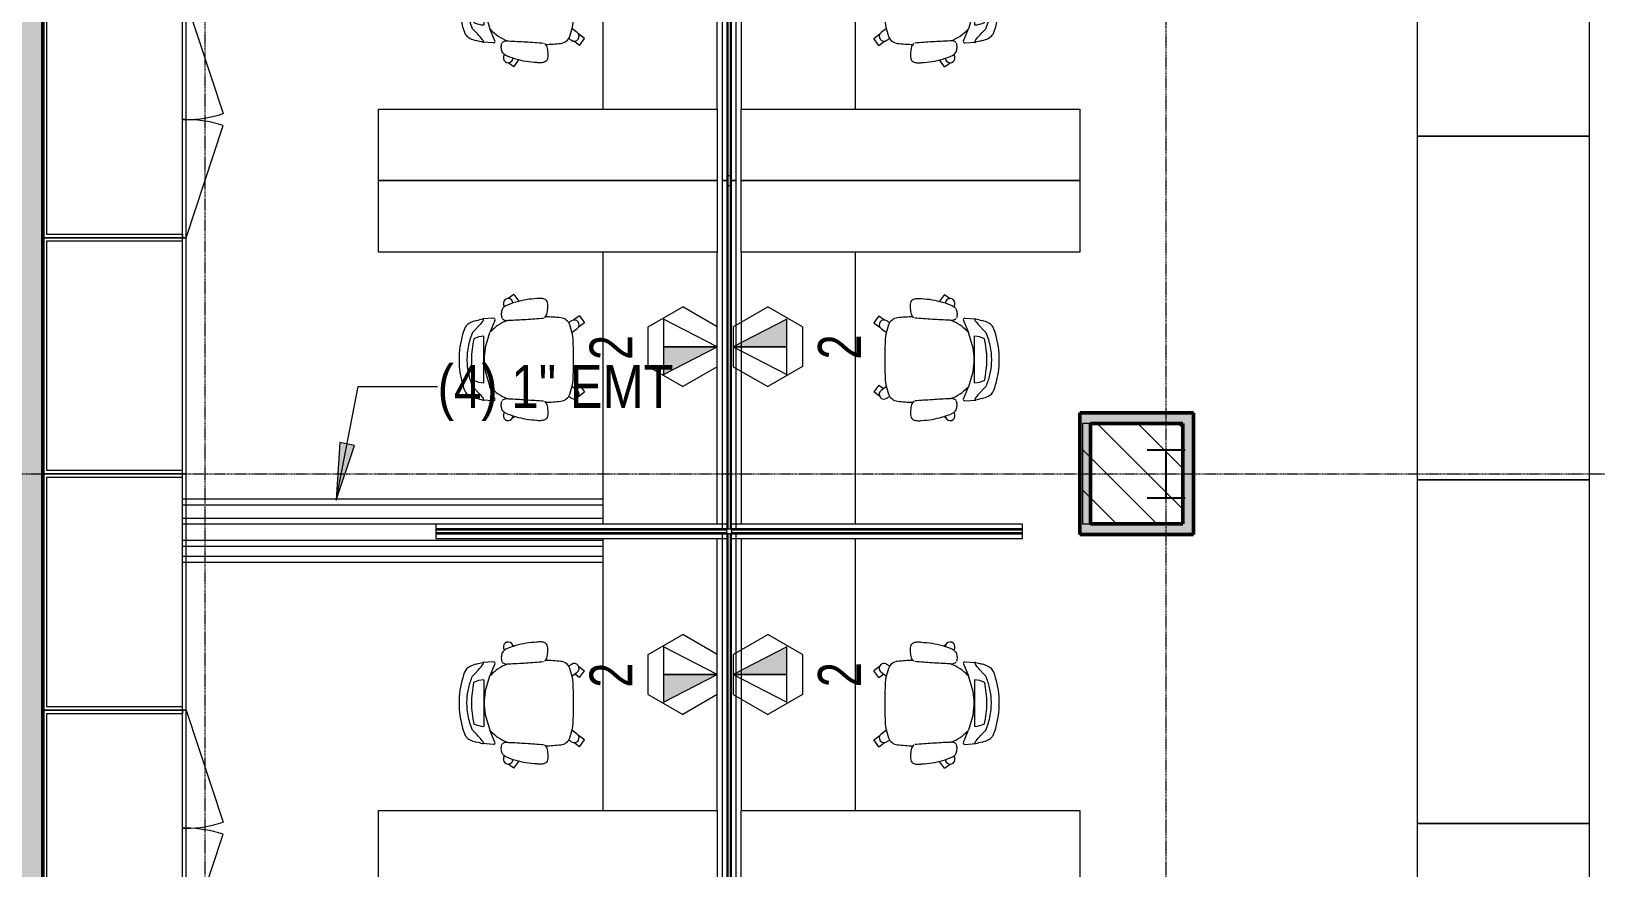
# Model space of a CAD drawing. Header units: inches. Extents: x -1106 to 1409, y -1111 to 918.
# Drawn here: x -126.8 to 201.2, y 192 to 367.3 of the extents above; entities that cross this region are included whole.
import ezdxf

# ---------------------------------------------------------------- set-up
doc = ezdxf.new("R2010")
doc.units = ezdxf.units.IN
doc.header["$MEASUREMENT"] = 0
doc.linetypes.add('Grid Line 1_4_', pattern=[0.4375, 0.25, -0.0625, 0.0625, -0.0625])
for name, color, linetype, lineweight in [('A-ANNO-NOTE', 131, 'Continuous', 9), ('A-GENM', 13, 'Continuous', 9), ('A-WALL-PATT', 111, 'Continuous', 13), ('E-POWR-CNDT', 130, 'Continuous', 9), ('G-ANNO-TEXT', 231, 'Continuous', 9), ('I-FURN', 30, 'Continuous', 9), ('I-WALL', 2, 'Continuous', 13), ('Q-CASE', 31, 'Continuous', 9), ('S-COLS', 52, 'Continuous', 13), ('S-COLS-SYMB', 171, 'Continuous', 20), ('S-GRID', 1, 'Continuous', 9)]:
    doc.layers.add(name, color=color, linetype=linetype, lineweight=lineweight)
doc.styles.add('Arial Narrow', font='ARIALN.TTF', dxfattribs={"height": 9})
doc.styles.add('Arial_1', font='arial.ttf', dxfattribs={"width": 0.75, "height": 9})

# ---------------------------------------------------------------- blocks, each defined once
blk = doc.blocks.new('Generic Model Wood Closet - 2_-6__ x 4_-1 1_2__-3487227-7TH FLOOR TELECOM UNDERFLOOR ROUTING PLAN')
at = {"layer": 'Q-CASE', "color": 53}
for p, q in [((-24.75, 15), (-1.25, 22.76)), ((24.75, 15), (1.25, 22.76)), ((24.75, 15), (-24.75, 15)), ((-24.75, 15), (-24.75, -15)), ((24, 14.25), (-24, 14.25)), ((-24, 14.25), (-24, -14.25)), ((24, 14.25), (-24, 14.25)), ((-24, 14.25), (-24, -14.25)), ((24, -14.25), (24, 14.25)), ((24, -14.25), (24, 14.25)), ((24.75, -15), (24.75, 15)), ((-24.75, -15), (24.75, -15)), ((-24, -14.25), (24, -14.25)), ((-24, -14.25), (24, -14.25))]:
    blk.add_line(p, q, dxfattribs=at)
at = {"layer": 'Q-CASE', "color": 133, "lineweight": 20}
for p, q in [((0, 15), (-24.75, 15)), ((-24.75, 15), (-24.75, 14.25)), ((-24.75, 14.25), (-24, 14.25)), ((-24.75, 14.25), (-24.75, -15)), ((-24, 14.25), (-24.75, 14.25)), ((24.75, 15), (0, 15)), ((0, 15), (0, 14.25)), ((0, 14.25), (0, 15)), ((24, 14.25), (24.75, 14.25)), ((24.75, 14.25), (24, 14.25)), ((24.75, 14.25), (24.75, 15)), ((24.75, -15), (24.75, 14.25))]:
    blk.add_line(p, q, dxfattribs=at)
at = {"layer": 'Q-CASE', "color": 53}
for centre, start, end in [((-24.75, 15), 360, 18.2748), ((24.75, 15), 161.7252, 180)]:
    blk.add_arc(centre, 24.75, start, end, dxfattribs=at)
blk = doc.blocks.new('Generic Model Wood Closet - 2_-6__ x 4_-1 1_2__ - no doors-3515474-7TH FLOOR TELECOM UNDERFLOOR ROUTING PLAN')
at = {"layer": 'Q-CASE', "color": 53}
for p, q in [((24.75, 15), (-24.75, 15)), ((-24.75, 15), (-24.75, -15)), ((24, 14.25), (-24, 14.25)), ((-24, 14.25), (-24, -14.25)), ((24, 14.25), (-24, 14.25)), ((-24, 14.25), (-24, -14.25)), ((24, -14.25), (24, 14.25)), ((24, -14.25), (24, 14.25)), ((24.75, -15), (24.75, 15)), ((-24.75, -15), (24.75, -15)), ((-24, -14.25), (24, -14.25)), ((-24, -14.25), (24, -14.25))]:
    blk.add_line(p, q, dxfattribs=at)
at = {"layer": 'Q-CASE', "color": 133, "lineweight": 20}
for p, q in [((-24.75, 14.25), (-24.75, -15)), ((-24, 14.25), (-24.75, 14.25)), ((24.75, 14.25), (24, 14.25)), ((24.75, -15), (24.75, 14.25))]:
    blk.add_line(p, q, dxfattribs=at)
blk = doc.blocks.new('Generic Model Adjustable Table - Default-1848737-7TH FLOOR TELECOM UNDERFLOOR ROUTING PLAN')
at = {"layer": 'A-GENM', "color": 53}
for p, q in [((-36, -18), (-36, 18)), ((-36, 18), (36, 18)), ((36, 18), (36, -18)), ((36, -18), (-36, -18))]:
    blk.add_line(p, q, dxfattribs=at)
blk = doc.blocks.new('Workstation 3D - Workstation 3D-V93-7TH FLOOR TELECOM UNDERFLOOR ROUTING PLAN')
at = {"layer": 'I-FURN', "color": 53}
for p, q in [((28.5, -12), (28.5, 59)), ((28.5, 59), (43.5, 59)), ((43.5, 59), (43.5, -12)), ((-30.5, 47), (-31.5, 47)), ((-31.5, 47), (-31.5, -14)), ((-30.25, 47), (-30.5, 47)), ((-30.5, 47), (-30.5, -14.25)), ((-29.75, 47), (-30.25, 47)), ((-30.25, 47), (-30.25, -14)), ((-29.75, -14), (-29.75, 47)), ((-29.5, 47), (-29.75, 47)), ((-29.5, -14), (-29.5, 47)), ((-28.5, 47), (-29.5, 47)), ((-28.5, -13), (-28.5, 47)), ((-2.65, 34.88), (-2.5, 37.23)), ((3.6, 36.65), (0.31, 35.68)), ((1.11, 36.91), (10.89, 36.91)), ((8.4, 36.65), (11.69, 35.68)), ((14.65, 34.88), (14.5, 37.23)), ((-2.26, 34.6), (0.31, 35.68)), ((14.21, 34.62), (11.69, 35.68)), ((-6.23, 30.93), (-5.94, 30.52)), ((19.66, 30.65), (18.21, 29.6)), ((19.66, 30.65), (18.8, 31.83)), ((-1.69, 17.04), (-0.79, 15.8)), ((0.66, 16.86), (-0.79, 15.8)), ((0.66, 16.86), (-0.08, 17.88)), ((13.72, 15.8), (12.77, 17.11)), ((15.17, 16.85), (13.72, 15.8)), ((15.17, 16.85), (14.29, 18.07)), ((28.5, 12), (-28.5, 12)), ((-28.5, -12), (28.5, -12)), ((43.5, -13), (-28.5, -13)), ((43.5, -12), (28.5, -12)), ((43.5, -14), (43.5, -13)), ((-31.5, -15), (-31.5, -16)), ((-31.5, -16), (-30.5, -16)), ((-30.5, -14.75), (-30.5, -15)), ((-30.5, -15), (-30.25, -15)), ((-30.25, -14), (-29.75, -14)), ((-29.75, -15), (45, -15)), ((45, -14), (-29.5, -14)), ((-29.5, -14.25), (-29.5, -14.75)), ((44.5, -14.25), (-29.5, -14.25)), ((-29.5, -14.75), (44.5, -14.75)), ((-29.5, -16), (43.5, -16)), ((43.5, -16), (43.5, -15)), ((44.5, -14.75), (44.5, -14.25)), ((45, -14.25), (45, -14)), ((45, -15), (45, -14.75))]:
    blk.add_line(p, q, dxfattribs=at)
for centre, radius, start, end in [((5.99, 18.6), 20.92, 77.9805, 101.9468), ((6.54, 36.68), 5.43, 153.919, 177.5258), ((6, 25.07), 11.82, 78.2823, 101.7177), ((5.46, 36.68), 5.43, 2.4742, 26.0163), ((-5.8, 31.84), 1, 72.0046, 251.9831), ((-2.35, 34.88), 0.299, 180, 297.7893), ((6.8, 28.48), 9.67, 133.6094, 158.2559), ((2.53, 33.61), 3.04, 136.9863, 142.0953), ((9.47, 33.61), 3.04, 37.9047, 43.0137), ((5.2, 28.48), 9.67, 21.7801, 46.3906), ((14.35, 34.88), 0.299, 242.2107, 0), ((17.8, 31.84), 1, 287.9954, 107.9954), ((-0.13, 45.84), 16.11, 248.1926, 249.1641), ((-9.44, 17.17), 16.11, 74.2063, 75.8105), ((21.44, 17.17), 16.11, 104.1895, 105.8082), ((12.13, 45.84), 16.11, 290.8253, 291.8014), ((41.47, 25.44), 44.45, 181.8257, 185.9993), ((-29.47, 25.44), 44.45, 354.0007, 358.1762), ((-0.48, 21.04), 2.27, 185.9993, 250.0007), ((12.48, 21.04), 2.27, 289.9993, 354.0007), ((-1.29, 17.96), 1, 144.0015, 324.0015), ((11.53, 9.97), 16.11, 145.3177, 147.8075), ((2.88, 30.25), 12.08, 250.0007, 268.9016), ((-12.86, 27.69), 16.11, 320.1956, 324.991), ((6, 193.18), 175.03, 268.9016, 271.0984), ((9.12, 30.25), 12.08, 271.0984, 289.9993), ((24.86, 27.69), 16.11, 215.009, 219.8044), ((13.29, 17.96), 1, 215.9985, 35.9985), ((0.47, 9.97), 16.11, 32.1925, 34.6823)]:
    blk.add_arc(centre, radius, start, end, dxfattribs=at)
for centre, major_axis, ratio, start_param, end_param in [((8.73, 16.87), (-9.2, 24.13), 0.265011, 0.099323, 0.367123), ((1.08, 41.17), (2.19, 0.61), 0.13132, 1.709994, 2.907856), ((6, 26.48), (-17.15, 0), 0.912367, 4.40136, 5.026573), ((10.92, 41.18), (-2.19, 0.62), 0.126478, 3.441097, 4.597438), ((3.93, 16.63), (8.52, 24.38), 0.258653, 5.910526, 6.182415), ((2.77, 43.08), (5.26, 6.07), 0.093478, 2.942412, 3.337732), ((0.86, 53.4), (3.51, 16.55), 0.017492, 3.360979, 3.598151), ((10.89, 53.34), (-3.75, 16.5), 0.012487, 2.68195, 2.921986), ((9.13, 43), (-5.36, 5.98), 0.09349, 2.943874, 3.3392)]:
    blk.add_ellipse(centre, major_axis=major_axis, ratio=ratio, start_param=start_param, end_param=end_param, dxfattribs=at)
for points, knots in [([(11.67, 39.32), (11.17, 39.52), (10.16, 39.87), (8.59, 40.26), (6.98, 40.46), (5.02, 40.49), (3.19, 40.23), (1.53, 39.77), (0.73, 39.48), (0.33, 39.32)], [-1, -1, -1, -1, -0.861111, -0.722222, -0.583333, -0.444444, -0.222222, -0.111111, 0, 0, 0, 0]), ([(0.33, 39.32), (0.14, 39.12), (-0.24, 38.75), (-0.93, 38.07), (-1.52, 37.54), (-2, 37.18), (-2.19, 37.07), (-2.28, 37.03)], [-1, -1, -1, -1, -0.833333, -0.666667, -0.333333, -0.166667, 0, 0, 0, 0]), ([(14.28, 37.03), (14.19, 37.07), (14, 37.18), (13.52, 37.54), (12.93, 38.07), (12.24, 38.75), (11.86, 39.12), (11.67, 39.32)], [-1, -1, -1, -1, -0.833333, -0.666667, -0.333333, -0.166667, 0, 0, 0, 0]), ([(-2.59, 33.07), (-2.41, 32.9), (-2.16, 32.47), (-2.17, 31.97), (-2.23, 31.75)], [-0.815548, -0.815548, -0.815548, -0.815548, -0.244346, 0.287587, 0.287587, 0.287587, 0.287587]), ([(14.59, 33.07), (14.41, 32.9), (14.16, 32.47), (14.17, 31.97), (14.23, 31.75)], [-0.815548, -0.815548, -0.815548, -0.815548, -0.244346, 0.287587, 0.287587, 0.287587, 0.287587]), ([(-6.76, 25.84), (-6.73, 26.58), (-6.58, 28.06), (-6.08, 30.23), (-5.57, 31.64), (-5.27, 32.32)], [3.1822403, 3.1822403, 3.1822403, 3.1822403, 3.3042578, 3.427853, 3.5514483, 3.5514483, 3.5514483, 3.5514483]), ([(-2.23, 31.75), (-2.28, 30.53), (-2.41, 28.09), (-2.59, 25.64), (-2.69, 24.41)], [0.04328253, 0.04328253, 0.04328253, 0.04328253, 0.06236378, 0.08167587, 0.08167587, 0.08167587, 0.08167587]), ([(14.23, 31.75), (14.28, 30.53), (14.41, 28.09), (14.59, 25.64), (14.69, 24.41)], [0.04328253, 0.04328253, 0.04328253, 0.04328253, 0.06236378, 0.08167587, 0.08167587, 0.08167587, 0.08167587]), ([(18.76, 25.84), (18.73, 26.58), (18.58, 28.06), (18.08, 30.23), (17.57, 31.64), (17.27, 32.32)], [3.1822403, 3.1822403, 3.1822403, 3.1822403, 3.3042578, 3.427853, 3.5514483, 3.5514483, 3.5514483, 3.5514483]), ([(-6.68, 24.26), (-6.76, 24.52), (-6.86, 25.05), (-6.81, 25.59), (-6.76, 25.84)], [2.8426875, 2.8426875, 2.8426875, 2.8426875, 3.098779, 3.34545, 3.34545, 3.34545, 3.34545]), ([(18.68, 24.26), (18.76, 24.52), (18.86, 25.05), (18.81, 25.59), (18.76, 25.84)], [2.8426875, 2.8426875, 2.8426875, 2.8426875, 3.098779, 3.34545, 3.34545, 3.34545, 3.34545])]:
    blk.add_open_spline(points, degree=3, knots=knots, dxfattribs=at)
for points in [[(-5.27, 32.32), (-5.2, 32.49), (-4.99, 32.8), (-4.68, 33.01), (-4.51, 33.08)], [(-4.51, 33.08), (-4.23, 33.2), (-3.62, 33.34), (-3, 33.25), (-2.71, 33.14)], [(16.51, 33.08), (16.23, 33.2), (15.62, 33.34), (15, 33.25), (14.71, 33.14)], [(17.27, 32.32), (17.2, 32.49), (16.99, 32.8), (16.68, 33.01), (16.51, 33.08)], [(-5.88, 23.58), (-6.06, 23.61), (-6.42, 23.76), (-6.63, 24.09), (-6.68, 24.26)], [(-3.48, 23.75), (-3.87, 23.64), (-4.67, 23.5), (-5.48, 23.53), (-5.88, 23.58)], [(-2.76, 24.24), (-2.85, 24.12), (-3.07, 23.92), (-3.34, 23.79), (-3.48, 23.75)], [(14.76, 24.24), (14.85, 24.12), (15.07, 23.92), (15.34, 23.79), (15.48, 23.75)], [(15.48, 23.75), (15.87, 23.64), (16.67, 23.5), (17.48, 23.53), (17.88, 23.58)], [(17.88, 23.58), (18.06, 23.61), (18.42, 23.76), (18.63, 24.09), (18.68, 24.26)]]:
    blk.add_open_spline(points, degree=3, dxfattribs=at)
blk = doc.blocks.new('Workstation 3D - Workstation 3D-V94-7TH FLOOR TELECOM UNDERFLOOR ROUTING PLAN')
at = {"layer": 'I-FURN', "color": 53}
for p, q in [((-31.5, 16), (-31.5, 15)), ((-30.5, 16), (-31.5, 16)), ((-31.5, 14), (-31.5, -47)), ((-30.5, 15), (-30.5, 14.75)), ((-30.25, 15), (-30.5, 15)), ((-30.5, 14.25), (-30.5, -47)), ((-30.25, 14), (-30.25, -47)), ((-29.75, 14), (-30.25, 14)), ((45, 15), (-29.75, 15)), ((-29.75, -47), (-29.75, 14)), ((43.5, 16), (-29.5, 16)), ((44.5, 14.75), (-29.5, 14.75)), ((-29.5, 14.75), (-29.5, 14.25)), ((-29.5, 14.25), (44.5, 14.25)), ((-29.5, -47), (-29.5, 14)), ((-29.5, 14), (45, 14)), ((43.5, 15), (43.5, 16)), ((43.5, 13), (43.5, 14)), ((44.5, 14.25), (44.5, 14.75)), ((45, 14.75), (45, 15)), ((45, 14), (45, 14.25)), ((-28.5, -47), (-28.5, 13)), ((-28.5, 13), (43.5, 13)), ((28.5, 12), (-28.5, 12)), ((28.5, -59), (28.5, 12)), ((28.5, 12), (43.5, 12)), ((43.5, 12), (43.5, -59)), ((-28.5, -12), (28.5, -12)), ((-1.69, -17.04), (-0.79, -15.8)), ((0.66, -16.86), (-0.79, -15.8)), ((13.72, -15.8), (12.77, -17.11)), ((15.17, -16.85), (13.72, -15.8)), ((0.66, -16.86), (-0.08, -17.88)), ((15.17, -16.85), (14.29, -18.07)), ((-6.23, -30.93), (-5.94, -30.52)), ((19.66, -30.65), (18.21, -29.6)), ((19.66, -30.65), (18.8, -31.83)), ((-2.65, -34.88), (-2.5, -37.23)), ((-2.26, -34.6), (0.31, -35.68)), ((3.6, -36.65), (0.31, -35.68)), ((8.4, -36.65), (11.69, -35.68)), ((14.21, -34.62), (11.69, -35.68)), ((14.65, -34.88), (14.5, -37.23)), ((1.11, -36.91), (10.89, -36.91)), ((-31.5, -47), (-30.5, -47)), ((-30.5, -47), (-30.25, -47)), ((-30.25, -47), (-29.75, -47)), ((-29.75, -47), (-29.5, -47)), ((-29.5, -47), (-28.5, -47)), ((43.5, -59), (28.5, -59))]:
    blk.add_line(p, q, dxfattribs=at)
for centre, radius, start, end in [((-0.48, -21.04), 2.27, 109.9993, 174.0007), ((-1.29, -17.96), 1, 35.9985, 215.9985), ((11.53, -9.97), 16.11, 212.1925, 214.6823), ((2.88, -30.25), 12.08, 91.0984, 109.9993), ((-12.86, -27.69), 16.11, 35.009, 39.8044), ((6, -193.18), 175.03, 88.9016, 91.0984), ((9.12, -30.25), 12.08, 70.0007, 88.9016), ((24.86, -27.69), 16.11, 140.1956, 144.991), ((13.29, -17.96), 1, 324.0015, 144.0015), ((12.48, -21.04), 2.27, 5.9993, 70.0007), ((0.47, -9.97), 16.11, 325.3177, 327.8075), ((41.47, -25.44), 44.45, 174.0007, 178.1743), ((-29.47, -25.44), 44.45, 1.8238, 5.9993), ((-5.8, -31.84), 1, 108.0169, 287.9954), ((-0.13, -45.84), 16.11, 110.8359, 111.8074), ((-9.44, -17.17), 16.11, 284.1895, 285.7937), ((6.8, -28.48), 9.67, 201.7441, 226.3906), ((5.2, -28.48), 9.67, 313.6094, 338.2199), ((21.44, -17.17), 16.11, 254.1918, 255.8105), ((17.8, -31.84), 1, 252.0046, 72.0046), ((12.13, -45.84), 16.11, 68.1986, 69.1747), ((-2.35, -34.88), 0.299, 62.2107, 180), ((2.53, -33.61), 3.04, 217.9047, 223.0137), ((9.47, -33.61), 3.04, 316.9863, 322.0953), ((14.35, -34.88), 0.299, 360, 117.7893), ((6.54, -36.68), 5.43, 182.4742, 206.081), ((5.99, -18.6), 20.92, 258.0532, 282.0195), ((6, -25.07), 11.82, 258.2823, 281.7177), ((5.46, -36.68), 5.43, 333.9837, 357.5258)]:
    blk.add_arc(centre, radius, start, end, dxfattribs=at)
for centre, major_axis, ratio, start_param, end_param in [((2.77, -43.08), (-5.26, 6.07), 0.093478, 6.087046, 6.482366), ((0.86, -53.4), (-3.51, 16.55), 0.017492, 5.826627, 6.063799), ((8.73, -16.87), (9.2, 24.13), 0.265011, 2.77447, 3.04227), ((3.93, -16.63), (-8.52, 24.38), 0.258653, 3.242363, 3.514252), ((10.89, -53.34), (3.75, 16.5), 0.012487, 0.219606, 0.459643), ((9.13, -43), (5.36, 5.98), 0.09349, 6.085578, 6.480904), ((1.08, -41.17), (-2.19, 0.61), 0.13132, 0.233737, 1.431598), ((6, -26.48), (17.15, 0), 0.912367, 4.398205, 5.023418), ((10.92, -41.18), (2.19, 0.62), 0.126478, 4.827339, 5.983681)]:
    blk.add_ellipse(centre, major_axis=major_axis, ratio=ratio, start_param=start_param, end_param=end_param, dxfattribs=at)
for points, knots in [([(-6.68, -24.26), (-6.76, -24.52), (-6.86, -25.05), (-6.81, -25.59), (-6.76, -25.84)], [2.8426875, 2.8426875, 2.8426875, 2.8426875, 3.098779, 3.34545, 3.34545, 3.34545, 3.34545]), ([(-6.76, -25.84), (-6.73, -26.58), (-6.58, -28.06), (-6.08, -30.23), (-5.57, -31.64), (-5.27, -32.32)], [3.1822403, 3.1822403, 3.1822403, 3.1822403, 3.3042578, 3.427853, 3.5514483, 3.5514483, 3.5514483, 3.5514483]), ([(-2.23, -31.75), (-2.28, -30.53), (-2.41, -28.09), (-2.59, -25.64), (-2.69, -24.41)], [0.04328253, 0.04328253, 0.04328253, 0.04328253, 0.06236378, 0.08167587, 0.08167587, 0.08167587, 0.08167587]), ([(14.23, -31.75), (14.28, -30.53), (14.41, -28.09), (14.59, -25.64), (14.69, -24.41)], [0.04328253, 0.04328253, 0.04328253, 0.04328253, 0.06236378, 0.08167587, 0.08167587, 0.08167587, 0.08167587]), ([(18.76, -25.84), (18.73, -26.58), (18.58, -28.06), (18.08, -30.23), (17.57, -31.64), (17.27, -32.32)], [3.1822403, 3.1822403, 3.1822403, 3.1822403, 3.3042578, 3.427853, 3.5514483, 3.5514483, 3.5514483, 3.5514483]), ([(18.68, -24.26), (18.76, -24.52), (18.86, -25.05), (18.81, -25.59), (18.76, -25.84)], [2.8426875, 2.8426875, 2.8426875, 2.8426875, 3.098779, 3.34545, 3.34545, 3.34545, 3.34545]), ([(-2.59, -33.07), (-2.41, -32.9), (-2.16, -32.47), (-2.17, -31.97), (-2.23, -31.75)], [-0.815548, -0.815548, -0.815548, -0.815548, -0.244346, 0.287587, 0.287587, 0.287587, 0.287587]), ([(14.59, -33.07), (14.41, -32.9), (14.16, -32.47), (14.17, -31.97), (14.23, -31.75)], [-0.815548, -0.815548, -0.815548, -0.815548, -0.244346, 0.287587, 0.287587, 0.287587, 0.287587]), ([(0.33, -39.32), (0.14, -39.12), (-0.24, -38.75), (-0.93, -38.07), (-1.52, -37.54), (-2, -37.18), (-2.19, -37.07), (-2.28, -37.03)], [-1, -1, -1, -1, -0.833333, -0.666667, -0.333333, -0.166667, 0, 0, 0, 0]), ([(11.67, -39.32), (11.17, -39.52), (10.16, -39.87), (8.59, -40.26), (6.98, -40.46), (5.02, -40.49), (3.19, -40.23), (1.53, -39.77), (0.73, -39.48), (0.33, -39.32)], [-1, -1, -1, -1, -0.861111, -0.722222, -0.583333, -0.444444, -0.222222, -0.111111, 0, 0, 0, 0]), ([(14.28, -37.03), (14.19, -37.07), (14, -37.18), (13.52, -37.54), (12.93, -38.07), (12.24, -38.75), (11.86, -39.12), (11.67, -39.32)], [-1, -1, -1, -1, -0.833333, -0.666667, -0.333333, -0.166667, 0, 0, 0, 0])]:
    blk.add_open_spline(points, degree=3, knots=knots, dxfattribs=at)
for points in [[(-5.88, -23.58), (-6.06, -23.61), (-6.42, -23.76), (-6.63, -24.09), (-6.68, -24.26)], [(-3.48, -23.75), (-3.87, -23.64), (-4.67, -23.5), (-5.48, -23.53), (-5.88, -23.58)], [(-2.76, -24.24), (-2.85, -24.12), (-3.07, -23.92), (-3.34, -23.79), (-3.48, -23.75)], [(14.76, -24.24), (14.85, -24.12), (15.07, -23.92), (15.34, -23.79), (15.48, -23.75)], [(15.48, -23.75), (15.87, -23.64), (16.67, -23.5), (17.48, -23.53), (17.88, -23.58)], [(17.88, -23.58), (18.06, -23.61), (18.42, -23.76), (18.63, -24.09), (18.68, -24.26)], [(-5.27, -32.32), (-5.2, -32.49), (-4.99, -32.8), (-4.68, -33.01), (-4.51, -33.08)], [(17.27, -32.32), (17.2, -32.49), (16.99, -32.8), (16.68, -33.01), (16.51, -33.08)], [(-4.51, -33.08), (-4.23, -33.2), (-3.62, -33.34), (-3, -33.25), (-2.71, -33.14)], [(16.51, -33.08), (16.23, -33.2), (15.62, -33.34), (15, -33.25), (14.71, -33.14)]]:
    blk.add_open_spline(points, degree=3, dxfattribs=at)
blk = doc.blocks.new('18433_1 - AEO NY - CENTRAL_rvt-1-7TH FLOOR TELECOM UNDERFLOOR ROUTING PLAN')
at = {"layer": 'A-WALL-PATT'}
for points in [[(-124.33, 11.88), (-124.33, 536.38), (-129.71, 536.38), (-129.71, 11.88), (-128.54, 11.88)], [(95.29, 264.13), (95.29, 287.38), (93.04, 287.38), (93.04, 264.13)], [(114.65, 285.13), (114.65, 287.38), (95.29, 287.38), (95.29, 285.13), (97.02, 285.13)], [(114.65, 261.88), (116.9, 261.88), (116.9, 287.38), (114.65, 287.38), (114.65, 264.13)], [(114.65, 261.88), (114.65, 264.13), (93.04, 264.13), (93.04, 261.88), (97.02, 261.88)]]:
    blk.add_hatch(color=253, dxfattribs=at).paths.add_polyline_path(points, flags=0)
at = {"layer": 'S-COLS', "lineweight": 9}
h = blk.add_hatch(dxfattribs=at)
h.set_pattern_fill('FP_1', color=53, style=0, pattern_type=2)
h.set_pattern_definition([(135, (0, 0), (-4.24264, -4.24264), [])])
h.paths.add_polyline_path([(93.65, 264.13), (114.65, 264.13), (114.65, 285.13), (93.65, 285.13)], flags=0)
at = {"layer": 'I-WALL', "color": 213, "lineweight": 50}
for p, q in [((-124.33, 11.88), (-124.33, 536.38)), ((95.29, 287.38), (93.04, 287.38)), ((93.04, 287.38), (93.04, 264.13)), ((114.65, 287.38), (95.29, 287.38)), ((116.9, 287.38), (114.65, 287.38)), ((116.9, 261.88), (116.9, 287.38)), ((95.29, 264.13), (95.29, 285.13)), ((95.29, 285.13), (114.65, 285.13)), ((114.65, 285.13), (114.65, 264.13)), ((93.04, 264.13), (93.04, 261.88)), ((114.65, 264.13), (95.29, 264.13)), ((93.04, 261.88), (114.65, 261.88)), ((114.65, 261.88), (116.9, 261.88))]:
    blk.add_line(p, q, dxfattribs=at)
at = {"layer": 'S-COLS', "color": 133, "lineweight": 20}
for p, q in [((114.65, 285.13), (93.65, 285.13)), ((93.65, 285.13), (93.65, 264.13)), ((114.65, 264.13), (114.65, 285.13)), ((93.65, 264.13), (114.65, 264.13))]:
    blk.add_line(p, q, dxfattribs=at)
at = {"layer": 'S-GRID', "linetype": 'Grid Line 1_4_'}
for p, q in [((-90.32, -477.87), (-90.32, 870.85)), ((111.15, -529.37), (111.15, 870.85)), ((965.79, 274.51), (-931.82, 274.51))]:
    blk.add_line(p, q, dxfattribs=at)
at = {"color": 53, "lineweight": 9}
for name, p, rotation in [('Generic Model Adjustable Table - Default-1848737-7TH FLOOR TELECOM UNDERFLOOR ROUTING PLAN', (181.85, 381.33), 269.9999999999999), ('Workstation 3D - Workstation 3D-V94-7TH FLOOR TELECOM UNDERFLOOR ROUTING PLAN', (5.04, 379.54), 269.9999999999995), ('Workstation 3D - Workstation 3D-V93-7TH FLOOR TELECOM UNDERFLOOR ROUTING PLAN', (34.04, 379.54), 269.9999999999997), ('Generic Model Wood Closet - 2_-6__ x 4_-1 1_2__-3487227-7TH FLOOR TELECOM UNDERFLOOR ROUTING PLAN', (-109.33, 348.82), 269.9999999999992), ('Generic Model Adjustable Table - Default-1848737-7TH FLOOR TELECOM UNDERFLOOR ROUTING PLAN', (181.85, 309.33), 269.9999999999999), ('Workstation 3D - Workstation 3D-V93-7TH FLOOR TELECOM UNDERFLOOR ROUTING PLAN', (5.04, 292.54), 89.99999999999942), ('Workstation 3D - Workstation 3D-V94-7TH FLOOR TELECOM UNDERFLOOR ROUTING PLAN', (34.04, 292.54), 89.99999999999962), ('Generic Model Wood Closet - 2_-6__ x 4_-1 1_2__ - no doors-3515474-7TH FLOOR TELECOM UNDERFLOOR ROUTING PLAN', (-109.33, 299.32), 269.9999999999992), ('Generic Model Wood Closet - 2_-6__ x 4_-1 1_2__ - no doors-3515474-7TH FLOOR TELECOM UNDERFLOOR ROUTING PLAN', (-109.33, 249.82), 269.9999999999992), ('Generic Model Adjustable Table - Default-1848737-7TH FLOOR TELECOM UNDERFLOOR ROUTING PLAN', (181.85, 237.33), 269.9999999999999), ('Workstation 3D - Workstation 3D-V94-7TH FLOOR TELECOM UNDERFLOOR ROUTING PLAN', (5.04, 232.54), 269.9999999999994), ('Workstation 3D - Workstation 3D-V93-7TH FLOOR TELECOM UNDERFLOOR ROUTING PLAN', (34.04, 232.54), 269.9999999999995), ('Generic Model Wood Closet - 2_-6__ x 4_-1 1_2__-3487227-7TH FLOOR TELECOM UNDERFLOOR ROUTING PLAN', (-109.33, 200.32), 269.9999999999992), ('Generic Model Adjustable Table - Default-1848737-7TH FLOOR TELECOM UNDERFLOOR ROUTING PLAN', (181.85, 165.33), 269.9999999999999)]:
    blk.add_blockref(name, p, dxfattribs=dict(at, rotation=rotation))
blk = doc.blocks.new('W-Wide Flange-Column - W10X49-819827-7TH FLOOR TELECOM UNDERFLOOR ROUTING PLAN')
at = {"layer": 'S-COLS-SYMB', "color": 63, "lineweight": 25}
for p, q in [((-4.01, 5.05), (4.01, 5.05)), ((0, 5.05), (0, -5.05)), ((-4.01, -5.05), (4.01, -5.05))]:
    blk.add_line(p, q, dxfattribs=at)
blk = doc.blocks.new('5649_structural model_2019_rvt-1-7TH FLOOR TELECOM UNDERFLOOR ROUTING PLAN')
at = {"color": 123, "lineweight": 13, "rotation": 180}
blk.add_blockref('W-Wide Flange-Column - W10X49-819827-7TH FLOOR TELECOM UNDERFLOOR ROUTING PLAN', (111.15, 274.51), dxfattribs=at)

msp = doc.modelspace()

# ---------------------------------------------------------------- block references
at = {"lineweight": 5}
msp.add_blockref('18433_1 - AEO NY - CENTRAL_rvt-1-7TH FLOOR TELECOM UNDERFLOOR ROUTING PLAN', (0, 0), dxfattribs=at)

# ---------------------------------------------------------------- next in the draw order: hatches: boundary and pattern name
at = {"layer": 'A-ANNO-NOTE'}
for points in [[(31.65, 301.22), (31.65, 307.03), (20.4, 301.22)], [(5.79, 295.42), (17.04, 301.22), (5.79, 301.22)], [(31.65, 232.54), (31.65, 238.34), (20.4, 232.54)], [(5.79, 226.73), (17.04, 232.54), (5.79, 232.54)]]:
    msp.add_hatch(color=256, dxfattribs=at).paths.add_polyline_path(points, flags=0)
at = {"layer": 'G-ANNO-TEXT'}
msp.add_hatch(color=7, dxfattribs=at).paths.add_polyline_path([(-62.87, 269.06), (-59.01, 280.53), (-62.11, 281.14)], flags=0)

# ---------------------------------------------------------------- next in the draw order: linework, layer by layer
at = {"layer": 'A-ANNO-NOTE'}
for p, q in [((2.55, 305.4), (9.81, 309.59)), ((17.04, 305.42), (9.81, 309.59)), ((20.4, 305.42), (27.63, 309.59)), ((34.89, 305.4), (27.63, 309.59)), ((2.55, 297.05), (2.55, 305.4)), ((17.04, 297.03), (17.04, 305.42)), ((31.65, 307.03), (20.4, 301.22)), ((20.4, 305.42), (20.4, 297.03)), ((31.65, 301.22), (31.65, 307.03)), ((34.89, 305.4), (34.89, 297.05)), ((17.04, 301.22), (5.79, 301.22)), ((5.79, 301.22), (5.79, 295.42)), ((5.79, 295.42), (17.04, 301.22)), ((5.79, 301.22), (17.04, 301.22)), ((20.4, 301.22), (31.65, 301.22)), ((31.65, 301.22), (20.4, 301.22)), ((2.55, 297.05), (9.81, 292.86)), ((17.04, 297.03), (9.81, 292.86)), ((20.4, 297.03), (27.63, 292.86)), ((34.89, 297.05), (27.63, 292.86)), ((2.55, 236.71), (9.81, 240.91)), ((17.04, 236.73), (9.81, 240.91)), ((20.4, 236.73), (27.63, 240.91)), ((34.89, 236.71), (27.63, 240.91)), ((2.55, 228.36), (2.55, 236.71)), ((17.04, 228.34), (17.04, 236.73)), ((31.65, 238.34), (20.4, 232.54)), ((20.4, 236.73), (20.4, 228.34)), ((31.65, 232.54), (31.65, 238.34)), ((34.89, 236.71), (34.89, 228.36)), ((17.04, 232.54), (5.79, 232.54)), ((5.79, 232.54), (5.79, 226.73)), ((5.79, 226.73), (17.04, 232.54)), ((5.79, 232.54), (17.04, 232.54)), ((20.4, 232.54), (31.65, 232.54)), ((31.65, 232.54), (20.4, 232.54)), ((2.55, 228.36), (9.81, 224.17)), ((17.04, 228.34), (9.81, 224.17)), ((20.4, 228.34), (27.63, 224.17)), ((34.89, 228.36), (27.63, 224.17))]:
    msp.add_line(p, q, dxfattribs=at)
at = {"layer": 'A-ANNO-NOTE', "lineweight": 20}
for p, q in [((5.79, 307.03), (5.79, 295.42)), ((17.04, 301.22), (5.79, 307.03)), ((31.65, 307.03), (20.4, 301.22)), ((31.65, 295.42), (31.65, 307.03)), ((5.79, 295.42), (17.04, 301.22)), ((20.4, 301.22), (31.65, 295.42)), ((5.79, 238.34), (5.79, 226.73)), ((17.04, 232.54), (5.79, 238.34)), ((31.65, 238.34), (20.4, 232.54)), ((31.65, 226.73), (31.65, 238.34)), ((5.79, 226.73), (17.04, 232.54)), ((20.4, 232.54), (31.65, 226.73))]:
    msp.add_line(p, q, dxfattribs=at)
at = {"layer": 'E-POWR-CNDT'}
for p, q in [((-6.96, 269.25), (-95.08, 269.25)), ((-95.08, 268.08), (-6.96, 268.08)), ((-6.96, 265.25), (-95.08, 265.25)), ((-95.08, 264.09), (-6.96, 264.09)), ((-6.96, 260.59), (-95.08, 260.59)), ((-95.08, 259.42), (-6.96, 259.42)), ((-6.96, 257.26), (-95.08, 257.26)), ((-95.08, 256.09), (-6.96, 256.09))]:
    msp.add_line(p, q, dxfattribs=at)
at = {"layer": 'G-ANNO-TEXT', "color": 7}
for p, q in [((-62.87, 269.06), (-58.21, 292.9)), ((-58.21, 292.9), (-41.59, 292.9)), ((-62.11, 281.14), (-62.87, 269.06)), ((-62.87, 269.06), (-59.01, 280.53)), ((-59.01, 280.53), (-62.11, 281.14))]:
    msp.add_line(p, q, dxfattribs=at)

# ---------------------------------------------------------------- next in the draw order: block references
at = {"lineweight": 5}
msp.add_blockref('5649_structural model_2019_rvt-1-7TH FLOOR TELECOM UNDERFLOOR ROUTING PLAN', (0, 0), dxfattribs=at)

# ---------------------------------------------------------------- next in the draw order: texts
at = {"layer": 'A-ANNO-NOTE', "char_height": 9, "width": 6.363, "attachment_point": 1, "rotation": 90, "style": 'Arial_1'}
for insert in [(-9.73, 298.44), (38.16, 298.56), (-9.73, 229.76), (38.16, 229.87)]:
    msp.add_mtext('2', dxfattribs=dict(at, insert=insert))
at = {"layer": 'G-ANNO-TEXT', "color": 7, "insert": (-41.59, 297.4), "char_height": 9, "width": 61.206, "attachment_point": 1, "style": 'Arial Narrow'}
msp.add_mtext('(4) 1" EMT', dxfattribs=at)

doc.saveas('drawing.dxf')
